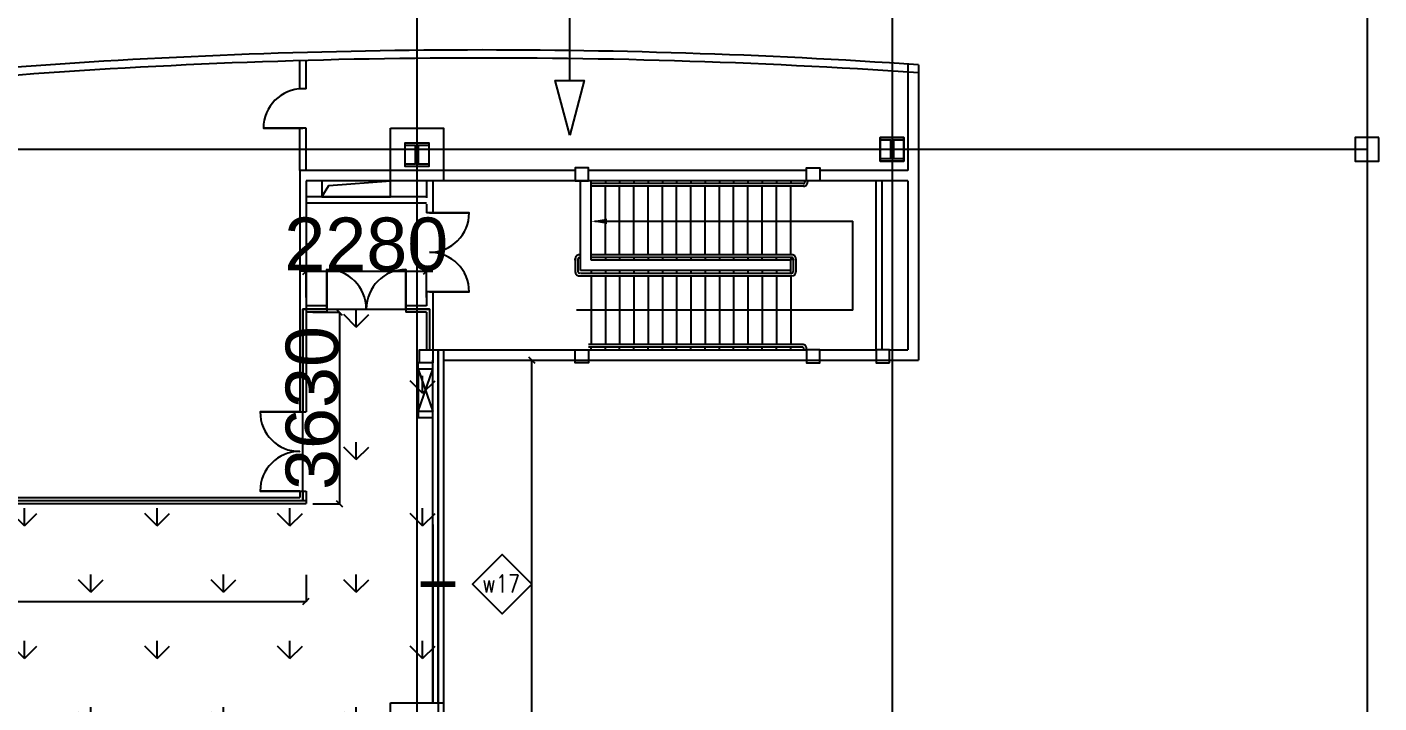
# Model space of a CAD drawing. Header units: inches. Extents: x -449189 to -231461, y -105857 to 48108.
# Drawn here: x -293235 to -267623, y -13990 to -1170 of the extents above; entities that cross this region are included whole.
import ezdxf
from ezdxf.enums import TextEntityAlignment as Align

# ---------------------------------------------------------------- set-up
doc = ezdxf.new("R2010")
doc.units = ezdxf.units.IN
doc.header["$MEASUREMENT"] = 0
for name, color, linetype in [('DIM', 3, 'Continuous'), ('GRID', 8, 'Continuous'), ('HATCH', 90, 'Continuous'), ('WALL', 255, 'Continuous')]:
    doc.layers.add(name, color=color, linetype=linetype)
doc.styles.add('SIMPLEX', font='SIMPLEX.shx', dxfattribs={"width": 0.9, "height": 1000})
doc.styles.get("Standard").update_dxf_attribs({"font": 'arial.ttf'})
doc.dimstyles.new('DIM-200MM', dxfattribs={"dimtxt": 1000, "dimasz": 120, "dimexe": 10, "dimexo": 10, "dimgap": 0.7, "dimtad": 1, "dimdec": 0, "dimrnd": 5, "dimzin": 1, "dimdsep": 46, "dimtxsty": 'Standard', "dimblk": 'OBLIQUE', "dimcen": 0.5, "dimdle": 1, "dimclrd": 256, "dimclre": 256, "dimclrt": 7, "dimaunit": 1, "dimadec": 0, "dimazin": 0, "dimtfac": 1, "dimtdec": 0, "dimtix": 1, "dimtmove": 2, "dimatfit": 3, "dimfxl": 0, "dimtolj": 1, "dimtzin": 1, "dimarcsym": 0})

# ---------------------------------------------------------------- blocks, each defined once
blk = doc.blocks.new('_Oblique')
at = {"color": 0, "linetype": 'ByBlock', "lineweight": -2}
blk.add_line((-0.5, -0.5), (0.5, 0.5), dxfattribs=at)
blk = doc.blocks.new('*D153')
at = {"layer": 'DEFPOINTS', "color": 0, "transparency": 16777216}
for p in [(-322078, -10210), (-287948, -10210), (-287948, -12062)]:
    blk.add_point(p, dxfattribs=at)
at = {"layer": 'DIM', "lineweight": -2, "transparency": 16777216}
for p, q in [((-322078, -11562), (-322078, -12072)), ((-287948, -11562), (-287948, -12072)), ((-322079, -12062), (-287947, -12062))]:
    blk.add_line(p, q, dxfattribs=at)
at = {"layer": 'DIM', "lineweight": -2, "transparency": 16777216, "xscale": 120, "yscale": 120, "zscale": 120, "rotation": 180}
blk.add_blockref('_Oblique', (-322078, -12062), dxfattribs=at)
at = {"layer": 'DIM', "lineweight": -2, "transparency": 16777216, "xscale": 120, "yscale": 120, "zscale": 120}
blk.add_blockref('_Oblique', (-287948, -12062), dxfattribs=at)
at = {"layer": 'DIM', "color": 7, "transparency": 16777216, "insert": (-305013, -11550), "char_height": 1000, "attachment_point": 5}
blk.add_mtext('\\A1;34130', dxfattribs=at)
blk = doc.blocks.new('*D154')
at = {"layer": 'DEFPOINTS', "color": 0, "transparency": 16777216}
for p in [(-285348, -7490), (-283671, -7490), (-285348, -36399)]:
    blk.add_point(p, dxfattribs=at)
at = {"layer": 'DIM', "lineweight": -2, "transparency": 16777216}
for p, q in [((-284171, -7490), (-283661, -7490)), ((-283671, -36400), (-283671, -7489)), ((-284171, -36399), (-283661, -36399))]:
    blk.add_line(p, q, dxfattribs=at)
at = {"layer": 'DIM', "lineweight": -2, "transparency": 16777216, "xscale": 120, "yscale": 120, "zscale": 120}
for p, rotation in [((-283671, -7490), 90), ((-283671, -36399), 270)]:
    blk.add_blockref('_Oblique', p, dxfattribs=dict(at, rotation=rotation))
at = {"layer": 'DIM', "color": 7, "transparency": 16777216, "insert": (-284182, -21944), "char_height": 1000, "attachment_point": 5, "rotation": 90}
blk.add_mtext('\\A1;28910', dxfattribs=at)
blk = doc.blocks.new('*D174')
at = {"layer": 'DEFPOINTS', "color": 0, "transparency": 16777216}
for p in [(-287948, -6580), (-287948, -10210), (-287318, -10210)]:
    blk.add_point(p, dxfattribs=at)
at = {"layer": 'DIM', "lineweight": -2, "transparency": 16777216}
for p, q in [((-287818, -6580), (-287308, -6580)), ((-287318, -6579), (-287318, -10211)), ((-287818, -10210), (-287308, -10210))]:
    blk.add_line(p, q, dxfattribs=at)
at = {"layer": 'DIM', "lineweight": -2, "transparency": 16777216, "xscale": 120, "yscale": 120, "zscale": 120}
for p, rotation in [((-287318, -6580), 90), ((-287318, -10210), 270)]:
    blk.add_blockref('_Oblique', p, dxfattribs=dict(at, rotation=rotation))
at = {"layer": 'DIM', "color": 7, "transparency": 16777216, "insert": (-287829, -8395), "char_height": 1000, "attachment_point": 5, "rotation": 90}
blk.add_mtext('\\A1;3630', dxfattribs=at)
blk = doc.blocks.new('*D175')
at = {"layer": 'DEFPOINTS', "color": 0, "transparency": 16777216}
for p in [(-285668, -5803), (-287948, -6580), (-285668, -6580)]:
    blk.add_point(p, dxfattribs=at)
at = {"layer": 'DIM', "lineweight": -2, "transparency": 16777216}
for p, q in [((-287948, -5803), (-288068, -5803)), ((-287948, -6303), (-287948, -5793)), ((-287948, -5803), (-285668, -5803)), ((-285668, -6303), (-285668, -5793)), ((-285668, -5803), (-285548, -5803))]:
    blk.add_line(p, q, dxfattribs=at)
at = {"layer": 'DIM', "lineweight": -2, "transparency": 16777216, "xscale": 120, "yscale": 120, "zscale": 120}
blk.add_blockref('_Oblique', (-287948, -5803), dxfattribs=at)
at = {"layer": 'DIM', "lineweight": -2, "transparency": 16777216, "xscale": 120, "yscale": 120, "zscale": 120, "rotation": 180}
blk.add_blockref('_Oblique', (-285668, -5803), dxfattribs=at)
at = {"layer": 'DIM', "color": 7, "transparency": 16777216, "insert": (-286808, -5291), "char_height": 1000, "attachment_point": 5}
blk.add_mtext('\\A1;2280', dxfattribs=at)

msp = doc.modelspace()

# ---------------------------------------------------------------- hatches: boundary and pattern name
at = {"layer": 'HATCH'}
h = msp.add_hatch(dxfattribs=at)
h.set_pattern_fill('GRASS', color=141, scale=70, style=0)
h.set_pattern_definition([(90, (-380034.3, -67208.1), (-1257.235, 1257.235), [333.375, -2181.095]), (45, (-380034.3, -67208.1), (-1257.236, 1257.236), [333.375, -1444.625]), (135, (-380034.3, -67208.1), (-1257.236, -1257.236), [333.375, -1444.625])])
edge = h.paths.add_edge_path()
edge.add_line((-340288.2071, -11298.8439), (-336119.2455, -9723.545))
edge.add_line((-336119.2455, -9723.545), (-335508.3507, -9497.5812))
edge.add_line((-335508.3507, -9497.5812), (-335512.444, -2505.503))
edge.add_line((-335512.444, -2505.503), (-334540.4625, -2573.9117))
edge.add_line((-334540.4625, -2573.9117), (-333854.8554, -2620.0794))
edge.add_line((-333854.8554, -2620.0794), (-333388.2316, -2650.4541))
edge.add_line((-333388.2316, -2650.4541), (-333388.2149, -7349.5129))
edge.add_line((-333388.2149, -7349.5129), (-332068.2238, -7349.5128))
edge.add_line((-332068.2238, -7349.5128), (-332068.2228, -7069.5141))
edge.add_line((-332068.2228, -7069.5141), (-331148.2187, -7069.5112))
edge.add_line((-331148.2187, -7069.5112), (-331148.2187, -7349.5128))
edge.add_line((-331148.2187, -7349.5128), (-322288.2304, -7346.1635))
edge.add_line((-322288.2304, -7346.1635), (-322288.2225, -9562.3965))
edge.add_line((-322288.2225, -9562.3965), (-322288.2204, -10149.5262))
edge.add_line((-322288.2204, -10149.5262), (-311588.2352, -10149.5262))
edge.add_line((-311588.2352, -10149.5262), (-288008.221, -10149.5262))
edge.add_line((-288008.221, -10149.5262), (-288008.2228, -6519.5143))
edge.add_line((-288008.2228, -6519.5143), (-285608.2221, -6519.5142))
edge.add_line((-285608.2221, -6519.5142), (-285608.2214, -7289.542))
edge.add_line((-285608.2214, -7289.542), (-285448.2202, -7289.5149))
edge.add_line((-285448.2202, -7289.5149), (-285448.2432, -16605.3066))
edge.add_line((-285448.2432, -16605.3066), (-290895.3777, -16605.3066))
edge.add_line((-290895.3777, -16605.3066), (-289343.3241, -18123.0736))
edge.add_line((-289343.3241, -18123.0736), (-289343.3241, -21992.1764))
edge.add_line((-289343.3241, -21992.1764), (-290467.0658, -23134.5311))
edge.add_line((-290467.0658, -23134.5311), (-290498.1914, -37040.7856))
edge.add_line((-290498.1914, -37040.7856), (-289343.3241, -38157.4688))
edge.add_line((-289343.3241, -38157.4688), (-289346.7413, -41660.7129))
edge.add_line((-289346.7413, -41660.7129), (-290789.917, -43073.7458))
edge.add_line((-290789.917, -43073.7458), (-285498.3181, -43073.7458))
edge.add_line((-285498.3181, -43073.7458), (-285496.0031, -43115.8086))
edge.add_line((-285496.0031, -43115.8086), (-282687.0942, -45909.9083))
edge.add_line((-282687.0942, -45909.9083), (-276970.3509, -45904.7619))
edge.add_line((-276970.3509, -45904.7619), (-276970.3509, -48029.5128))
edge.add_line((-276970.3509, -48029.5128), (-285608.318, -48029.5128))
edge.add_line((-285608.318, -48029.5128), (-285608.3181, -52836.7162))
edge.add_line((-285608.3181, -52836.7162), (-286348.3155, -53015.517))
edge.add_line((-286348.3155, -53015.517), (-286516.7891, -53055.0808))
edge.add_line((-286516.7891, -53055.0808), (-287110.9356, -53191.2398))
edge.add_line((-287110.9356, -53191.2398), (-287636.3392, -53307.2906))
edge.add_line((-287636.3392, -53307.2906), (-288280.2221, -53443.9679))
edge.add_line((-288280.2221, -53443.9679), (-288782.4444, -53546.3581))
edge.add_line((-288782.4444, -53546.3581), (-289192.7738, -53627.2828))
edge.add_line((-289192.7738, -53627.2828), (-289609.1348, -53706.8959))
edge.add_line((-289609.1348, -53706.8959), (-290101.9463, -53797.883))
edge.add_line((-290101.9463, -53797.883), (-290653.7187, -53895.5982))
edge.add_line((-290653.7187, -53895.5982), (-291270.1366, -53999.5884))
edge.add_line((-291270.1366, -53999.5884), (-291699.1627, -54068.7553))
edge.add_line((-291699.1627, -54068.7553), (-292231.0385, -54150.8586))
edge.add_line((-292231.0385, -54150.8586), (-292875.9103, -54245.011))
edge.add_line((-292875.9103, -54245.011), (-293705.8929, -54357.525))
edge.add_line((-293705.8929, -54357.525), (-293995.7321, -54394.5262))
edge.add_line((-293995.7321, -54394.5262), (-294408.3241, -54445.1592))
edge.add_line((-294408.3241, -54445.1592), (-294408.3241, -53539.5795))
edge.add_line((-294408.3241, -53539.5795), (-300783.3181, -53539.5795))
edge.add_line((-300783.3181, -53539.5795), (-300783.3181, -54926.0554))
edge.add_line((-300783.3181, -54926.0554), (-300984.5052, -54932.0826))
edge.add_line((-300984.5052, -54932.0826), (-301461.242, -54944.1408))
edge.add_line((-301461.242, -54944.1408), (-302594.0659, -54960.253))
edge.add_line((-302594.0659, -54960.253), (-303474.0513, -54960.5922))
edge.add_line((-303474.0513, -54960.5922), (-304791.0427, -54941.2082))
edge.add_line((-304791.0427, -54941.2082), (-305176.7692, -54931.0136))
edge.add_line((-305176.7692, -54931.0136), (-305783.1151, -54910.8475))
edge.add_line((-305783.1151, -54910.8475), (-307476.4691, -54827.6872))
edge.add_line((-307476.4691, -54827.6872), (-308341.0607, -54769.9499))
edge.add_line((-308341.0607, -54769.9499), (-309838.7068, -54645.4082))
edge.add_line((-309838.7068, -54645.4082), (-310626.0552, -54567.4147))
edge.add_line((-310626.0552, -54567.4147), (-311469.8373, -54474.2138))
edge.add_line((-311469.8373, -54474.2138), (-312374.1162, -54363.242))
edge.add_line((-312374.1162, -54363.242), (-312476.3441, -54349.9727))
edge.add_line((-312476.3441, -54349.9727), (-312636.4866, -54328.8898))
edge.add_line((-312636.4866, -54328.8898), (-313090.9646, -54256.5062))
edge.add_line((-313090.9646, -54256.5062), (-313685.9245, -54148.7118))
edge.add_line((-313685.9245, -54148.7118), (-314664.5903, -53966.3051))
edge.add_line((-314664.5903, -53966.3051), (-315582.5073, -53789.4467))
edge.add_line((-315582.5073, -53789.4467), (-316457.9292, -53615.551))
edge.add_line((-316457.9292, -53615.551), (-317680.8645, -53364.051))
edge.add_line((-317680.8645, -53364.051), (-318715.3535, -53143.471))
edge.add_line((-318715.3535, -53143.471), (-319826.7598, -52898.452))
edge.add_line((-319826.7598, -52898.452), (-320519.3217, -52741.5431))
edge.add_line((-320519.3217, -52741.5431), (-321348.3155, -52549.4388))
edge.add_line((-321348.3155, -52549.4388), (-322096.6306, -52372.0072))
edge.add_line((-322096.6306, -52372.0072), (-322919.3065, -52172.5226))
edge.add_line((-322919.3065, -52172.5226), (-323528.6676, -52021.7675))
edge.add_line((-323528.6676, -52021.7675), (-324690.0906, -51727.3435))
edge.add_line((-324690.0906, -51727.3435), (-325741.8803, -51452.6499))
edge.add_line((-325741.8803, -51452.6499), (-326607.9305, -51220.6831))
edge.add_line((-326607.9305, -51220.6831), (-327359.6197, -51015.094))
edge.add_line((-327359.6197, -51015.094), (-328180.0259, -50786.18))
edge.add_line((-328180.0259, -50786.18), (-328941.3725, -50569.4966))
edge.add_line((-328941.3725, -50569.4966), (-329798.6195, -50320.5956))
edge.add_line((-329798.6195, -50320.5956), (-330205.1413, -50200.4623))
edge.add_line((-330205.1413, -50200.4623), (-330652.2059, -50066.5422))
edge.add_line((-330652.2059, -50066.5422), (-331102.5812, -49929.7113))
edge.add_line((-331102.5812, -49929.7113), (-331377.8045, -49845.1432))
edge.add_line((-331377.8045, -49845.1432), (-331988.6519, -49654.8606))
edge.add_line((-331988.6519, -49654.8606), (-333136.6276, -49287.5546))
edge.add_line((-333136.6276, -49287.5546), (-333995.7574, -49004.3186))
edge.add_line((-333995.7574, -49004.3186), (-334680.7346, -48773.3357))
edge.add_line((-334680.7346, -48773.3357), (-335777.3888, -48393.9214))
edge.add_line((-335777.3888, -48393.9214), (-336572.2598, -48111.4636))
edge.add_line((-336572.2598, -48111.4636), (-337362.1185, -47824.53))
edge.add_line((-337362.1185, -47824.53), (-338274.9824, -47485.0795))
edge.add_line((-338274.9824, -47485.0795), (-339501.5617, -47015.6204))
edge.add_line((-339501.5617, -47015.6204), (-340348.3181, -46674.0196))
edge.add_line((-340348.3181, -46674.0196), (-340924.1168, -46451.7427))
edge.add_line((-340924.1168, -46451.7427), (-341956.4836, -46029.3034))
edge.add_line((-341956.4836, -46029.3034), (-343181.5851, -45513.3685))
edge.add_line((-343181.5851, -45513.3685), (-344012.137, -45154.455))
edge.add_line((-344012.137, -45154.455), (-344856.511, -44781.9126))
edge.add_line((-344856.511, -44781.9126), (-345617.4163, -44439.52))
edge.add_line((-345617.4163, -44439.52), (-346395.6587, -44082.7138))
edge.add_line((-346395.6587, -44082.7138), (-347363.8794, -43629.3731))
edge.add_line((-347363.8794, -43629.3731), (-348780.7275, -42888.3236))
edge.add_line((-348780.7275, -42888.3236), (-349298.3176, -42888.3236))
edge.add_line((-349298.3176, -42888.3236), (-349298.3135, -15241.5566))
edge.add_line((-349298.3135, -15241.5566), (-345735.4049, -13623.97))
edge.add_line((-345735.4049, -13623.97), (-344247.3098, -12964.3974))
edge.add_line((-344247.3098, -12964.3974), (-342967.66, -12411.9553))
edge.add_line((-342967.66, -12411.9553), (-342295.9956, -12127.3872))
edge.add_line((-342295.9956, -12127.3872), (-341103.1645, -11631.0893))
edge.add_line((-341103.1645, -11631.0893), (-340288.2156, -11298.6419))

# ---------------------------------------------------------------- linework, layer by layer
at = {"color": 5}
for points in [[(-311588.2352, -10149.5262), (-288008.221, -10149.5262), (-288008.2228, -6519.5143), (-285608.2221, -6519.5142), (-285608.2214, -7289.542), (-285448.2202, -7289.5149), (-285448.2432, -16605.3066), (-290895.3777, -16605.3066), (-289343.3241, -18123.0736), (-289343.3241, -21992.1764), (-290467.0658, -23134.5311), (-290498.1914, -37040.7856)], [(-311587.9864, -10149.5262), (-288007.9721, -10149.5262), (-288007.9739, -6519.5143), (-285607.9732, -6519.5142), (-285607.9726, -7289.542), (-285447.9713, -7289.5149), (-285447.9943, -16605.3066), (-290895.1288, -16605.3066), (-289343.0752, -18123.0736), (-289343.0752, -21992.1764), (-290466.8169, -23134.5311), (-290497.9426, -37040.7856)]]:
    msp.add_lwpolyline(points, dxfattribs=at)
at = {"layer": 'GRID'}
for p, q in [((-285848.203, 3188.9239), (-285848.203, -66985.2816)), ((-276848.203, 3188.9239), (-276848.203, -66985.2816)), ((-267848.203, 3188.9239), (-267848.203, -66985.2816)), ((-366848.203, -3485.2816), (-267848.203, -3485.2816))]:
    msp.add_line(p, q, dxfattribs=at)
at = {"layer": 'WALL', "color": 0}
for p, q in [((-288067.9574, -2342.3238), (-288067.9574, -1805.4251)), ((-287947.9581, -2342.3237), (-287947.9581, -1805.425)), ((-276547.9517, -1874.3395), (-276547.9584, -3889.7158)), ((-276547.9437, -2026.874), (-276547.9498, -3889.9112)), ((-276347.9519, -1887.8666), (-276347.9686, -7489.7169)), ((-276347.9437, -2040.4182), (-276347.9598, -7409.9111)), ((-287947.9574, -2342.3237), (-288067.9574, -2342.3238)), ((-287947.9574, -3089.9236), (-288067.9574, -3089.9237)), ((-288067.9574, -3889.9118), (-288067.9574, -3089.9237)), ((-287947.9581, -3889.9118), (-287947.9581, -3089.9236)), ((-286347.9542, -4089.9304), (-286347.9542, -3089.9304)), ((-286347.9542, -3089.9304), (-285347.9542, -3089.9304)), ((-285347.9542, -3089.9304), (-285347.9542, -4089.9304)), ((-277072.9542, -3714.9304), (-277072.9542, -3264.9304)), ((-277072.9542, -3264.9304), (-276622.9542, -3264.9304)), ((-277072.9542, -3264.9304), (-276622.9542, -3264.9304)), ((-277072.9542, -3314.9304), (-277072.9542, -3264.9304)), ((-276872.9542, -3314.9304), (-277072.9542, -3314.9304)), ((-276872.9542, -3664.9304), (-276872.9542, -3314.9304)), ((-276822.9542, -3314.9304), (-276822.9542, -3664.9304)), ((-276622.9542, -3314.9304), (-276822.9542, -3314.9304)), ((-276622.9542, -3264.9304), (-276622.9542, -3714.9304)), ((-276622.9542, -3264.9304), (-276622.9542, -3314.9304)), ((-286072.9542, -3364.9304), (-285622.9542, -3364.9304)), ((-286072.9542, -3414.9304), (-286072.9542, -3364.9304)), ((-286072.9542, -3814.9304), (-286072.9542, -3364.9304)), ((-286072.9542, -3364.9304), (-285622.9542, -3364.9304)), ((-285872.9542, -3414.9304), (-286072.9542, -3414.9304)), ((-285872.9542, -3764.9304), (-285872.9542, -3414.9304)), ((-285822.9542, -3414.9304), (-285822.9542, -3764.9304)), ((-285622.9542, -3414.9304), (-285822.9542, -3414.9304)), ((-285622.9542, -3364.9304), (-285622.9542, -3414.9304)), ((-285622.9542, -3364.9304), (-285622.9542, -3814.9304)), ((-282847.9399, -3839.9182), (-282847.9399, -4089.9182)), ((-282597.9399, -3839.9182), (-282847.9399, -3839.9182)), ((-282597.9399, -4089.9182), (-282597.9399, -3839.9182)), ((-278467.9354, -3839.9182), (-278217.9354, -3839.9182)), ((-278467.9354, -4089.9182), (-278467.9354, -3839.9182)), ((-278217.9354, -3839.9182), (-278217.9354, -4089.9182)), ((-277072.9542, -3664.9304), (-276872.9542, -3664.9304)), ((-277072.9542, -3714.9304), (-277072.9542, -3664.9304)), ((-276622.9542, -3714.9304), (-277072.9542, -3714.9304)), ((-276622.9542, -3714.9304), (-277072.9542, -3714.9304)), ((-276822.9542, -3664.9304), (-276622.9542, -3664.9304)), ((-276622.9542, -3664.9304), (-276622.9542, -3714.9304)), ((-282847.9485, -3889.7161), (-288067.9667, -3889.7164)), ((-288067.9667, -3889.7164), (-288067.9643, -8469.8183)), ((-288067.9667, -3889.7164), (-288067.9661, -4676.3404)), ((-282847.9399, -3889.9115), (-288067.9581, -3889.9118)), ((-286347.9627, -4089.7005), (-287947.9665, -4089.6979)), ((-276547.9591, -4089.7158), (-287947.9665, -4089.7164)), ((-287947.9665, -4089.7164), (-287947.9644, -8469.7283)), ((-287947.9665, -4089.7164), (-287947.9661, -4676.3403)), ((-287947.9579, -4089.9117), (-287947.9558, -7289.9385)), ((-285667.9665, -4089.7163), (-285667.9664, -4409.7163)), ((-285667.9665, -4089.7163), (-285667.9664, -4409.7163)), ((-285547.9658, -4089.7163), (-285547.9657, -4692.1042)), ((-285547.9658, -4089.7163), (-285547.9657, -4692.1042)), ((-282847.9485, -3889.7161), (-285347.9627, -3889.7102)), ((-276547.9591, -4089.7158), (-285347.9627, -4089.702)), ((-282847.9399, -4089.9182), (-282597.9399, -4089.9182)), ((-282747.9414, -5789.702), (-282747.9485, -4089.7161)), ((-282747.9414, -5789.702), (-282747.9485, -4089.7161)), ((-282747.9328, -5789.8974), (-282747.9399, -4089.9115)), ((-278467.944, -3889.7159), (-282597.9485, -3889.7161)), ((-278467.944, -3889.7159), (-282597.9485, -3889.7161)), ((-278467.9354, -3889.9113), (-282597.9399, -3889.9115)), ((-282547.9423, -5589.7014), (-282547.9485, -4089.7153)), ((-282547.9423, -5589.7014), (-282547.9485, -4089.7153)), ((-282547.9337, -5589.8968), (-282547.9399, -4089.9107)), ((-282277.9404, -4089.716), (-282277.9404, -4139.701)), ((-282277.9404, -4089.716), (-282277.9404, -4139.701)), ((-282277.9318, -4089.9114), (-282277.9318, -4139.8963)), ((-282007.9404, -4089.716), (-282007.9404, -4139.701)), ((-282007.9404, -4089.716), (-282007.9404, -4139.701)), ((-282007.9318, -4089.9114), (-282007.9318, -4139.8963)), ((-281737.9404, -4089.716), (-281737.9404, -4139.701)), ((-281737.9404, -4089.716), (-281737.9404, -4139.701)), ((-281737.9318, -4089.9114), (-281737.9318, -4139.8963)), ((-281467.9404, -4089.716), (-281467.9404, -4139.701)), ((-281467.9404, -4089.716), (-281467.9404, -4139.701)), ((-281467.9318, -4089.9114), (-281467.9318, -4139.8963)), ((-281197.9404, -4089.716), (-281197.9404, -4139.701)), ((-281197.9404, -4089.716), (-281197.9404, -4139.701)), ((-281197.9318, -4089.9114), (-281197.9318, -4139.8963)), ((-280927.9404, -4089.716), (-280927.9404, -4139.701)), ((-280927.9404, -4089.716), (-280927.9404, -4139.701)), ((-280927.9318, -4089.9114), (-280927.9318, -4139.8963)), ((-280657.9404, -4089.716), (-280657.9404, -4139.701)), ((-280657.9318, -4089.9114), (-280657.9318, -4139.8963)), ((-280387.9404, -4089.716), (-280387.9404, -4139.701)), ((-280387.9318, -4089.9114), (-280387.9318, -4139.8963)), ((-280117.944, -4089.716), (-280117.944, -4139.701)), ((-280117.9354, -4089.9113), (-280117.9354, -4139.8963)), ((-279847.944, -4089.716), (-279847.944, -4139.701)), ((-279847.9354, -4089.9113), (-279847.9354, -4139.8963)), ((-279577.944, -4089.716), (-279577.944, -4139.701)), ((-279577.9354, -4089.9113), (-279577.9354, -4139.8963)), ((-279307.944, -4089.716), (-279307.944, -4139.701)), ((-279307.9354, -4089.9113), (-279307.9354, -4139.8963)), ((-279037.944, -4089.716), (-279037.944, -4139.701)), ((-279037.9354, -4089.9113), (-279037.9354, -4139.8963)), ((-278767.944, -4089.716), (-278767.944, -4139.701)), ((-278767.944, -4089.716), (-278767.944, -4139.701)), ((-278767.9354, -4089.9113), (-278767.9354, -4139.8963)), ((-278497.3384, -4089.7226), (-278497.3384, -4104.7225)), ((-278497.3384, -4089.7226), (-278497.3384, -4104.7225)), ((-278497.3298, -4089.918), (-278497.3298, -4104.9178)), ((-278217.9354, -4089.9182), (-278467.9354, -4089.9182)), ((-278447.3384, -4089.7226), (-278447.3384, -4114.7225)), ((-278447.3384, -4089.7226), (-278447.3384, -4114.7225)), ((-278447.3298, -4089.918), (-278447.3298, -4114.9179)), ((-276547.9584, -3889.7158), (-278217.944, -3889.7159)), ((-276547.9584, -3889.7158), (-278217.944, -3889.7159)), ((-276547.9498, -3889.9112), (-278217.9354, -3889.9113)), ((-277147.9563, -7289.744), (-277147.9564, -4089.7159)), ((-277035.9563, -7289.744), (-277035.9564, -4089.7159)), ((-276547.9591, -4089.7158), (-276547.9706, -7289.717)), ((-278530.82, -4139.6895), (-282547.9482, -4139.7011)), ((-278530.82, -4139.6895), (-282547.9482, -4139.7011)), ((-278520.1128, -4189.6895), (-282547.948, -4189.7011)), ((-278520.1128, -4189.6895), (-282547.948, -4189.7011)), ((-278530.8114, -4139.8849), (-282547.9397, -4139.8964)), ((-278520.1042, -4189.8848), (-282547.9394, -4189.8964)), ((-282277.9437, -5489.7254), (-282277.9437, -4189.6725)), ((-282277.9437, -5489.7254), (-282277.9437, -4189.6725)), ((-282277.9351, -5489.9207), (-282277.9351, -4189.8679)), ((-282007.9437, -5489.7254), (-282007.9437, -4189.6725)), ((-282007.9437, -5489.7254), (-282007.9437, -4189.6725)), ((-282007.9351, -5489.9207), (-282007.9351, -4189.8679)), ((-281737.944, -5489.7157), (-281737.9433, -4189.6736)), ((-281737.944, -5489.7157), (-281737.9433, -4189.6736)), ((-281737.9354, -5489.911), (-281737.9347, -4189.8689)), ((-281467.944, -5489.7157), (-281467.9435, -4189.6746)), ((-281467.944, -5489.7157), (-281467.9435, -4189.6746)), ((-281467.9354, -5489.911), (-281467.935, -4189.87)), ((-281197.944, -5489.7157), (-281197.944, -4189.6803)), ((-281197.944, -5489.7157), (-281197.944, -4189.6803)), ((-281197.9354, -5489.911), (-281197.9354, -4189.8757)), ((-280927.944, -5489.7157), (-280927.944, -4189.6803)), ((-280927.944, -5489.7157), (-280927.944, -4189.6803)), ((-280927.9354, -5489.911), (-280927.9354, -4189.8757)), ((-280657.944, -5489.7157), (-280657.944, -4189.6803)), ((-280657.944, -5489.7157), (-280657.944, -4189.6803)), ((-280657.9354, -5489.911), (-280657.9354, -4189.8757)), ((-280387.944, -5489.7157), (-280387.944, -4189.6803)), ((-280387.944, -5489.7157), (-280387.944, -4189.6803)), ((-280387.9354, -5489.911), (-280387.9354, -4189.8757)), ((-280117.944, -5489.7157), (-280117.944, -4189.6803)), ((-280117.944, -5489.7157), (-280117.944, -4189.6803)), ((-280117.9354, -5489.911), (-280117.9354, -4189.8757)), ((-279847.944, -5489.7157), (-279847.944, -4189.6803)), ((-279847.944, -5489.7157), (-279847.944, -4189.6803)), ((-279847.9354, -5489.911), (-279847.9354, -4189.8757)), ((-279577.944, -5489.7157), (-279577.944, -4189.6803)), ((-279577.944, -5489.7157), (-279577.944, -4189.6803)), ((-279577.9354, -5489.911), (-279577.9354, -4189.8757)), ((-279307.944, -5489.7157), (-279307.944, -4189.6803)), ((-279307.944, -5489.7157), (-279307.944, -4189.6803)), ((-279307.9354, -5489.911), (-279307.9354, -4189.8757)), ((-279037.944, -5489.7157), (-279037.944, -4189.6803)), ((-279037.944, -5489.7157), (-279037.944, -4189.6803)), ((-279037.9354, -5489.911), (-279037.9354, -4189.8757)), ((-278767.944, -5489.7157), (-278767.944, -4189.6849)), ((-278767.944, -5489.7157), (-278767.944, -4189.6849)), ((-278767.9354, -5489.911), (-278767.9354, -4189.8803)), ((-285667.9664, -4389.7282), (-287947.9663, -4389.7283)), ((-285667.9663, -4509.7282), (-287947.9662, -4509.7283)), ((-285667.9663, -4529.7163), (-285667.9663, -4692.1043)), ((-285667.9663, -4529.7163), (-285667.9663, -4692.1043)), ((-285547.9657, -4692.1042), (-285667.9662, -4692.1043)), ((-285547.9657, -4692.1042), (-285667.9662, -4692.1043)), ((-282477.9399, -4854.6116), (-277592.9579, -4854.5981)), ((-282477.9399, -4854.6116), (-277592.9579, -4854.5981)), ((-282477.9313, -4854.807), (-277592.9493, -4854.7935)), ((-277592.9579, -6539.7193), (-277592.9579, -4854.5981)), ((-277592.9493, -6539.9146), (-277592.9493, -4854.7935)), ((-282847.9367, -5589.7021), (-282847.9367, -5564.7022)), ((-282847.9367, -5589.7021), (-282847.9367, -5564.7022)), ((-282847.9367, -5589.7021), (-282847.9358, -5789.677)), ((-282847.9367, -5589.7021), (-282847.9358, -5789.677)), ((-282847.9281, -5589.8974), (-282847.9281, -5564.8975)), ((-282847.9281, -5589.8974), (-282847.9272, -5789.8723)), ((-282797.9367, -5574.7021), (-282797.9357, -5804.6769)), ((-282797.9367, -5589.7021), (-282797.9367, -5574.7021)), ((-282797.9367, -5589.7021), (-282797.9367, -5574.7021)), ((-282797.9367, -5574.7021), (-282797.9357, -5804.6769)), ((-282797.9281, -5574.8975), (-282797.9271, -5804.8722)), ((-282797.9281, -5589.8974), (-282797.9281, -5574.8975)), ((-282747.9427, -5489.7021), (-282772.9365, -5489.7022)), ((-282747.9427, -5489.7021), (-282772.9365, -5489.7022)), ((-282747.9341, -5489.8974), (-282772.9279, -5489.8975)), ((-282747.9425, -5539.7021), (-282762.9368, -5539.7021)), ((-282747.9425, -5539.7021), (-282762.9368, -5539.7021)), ((-282747.9339, -5539.8974), (-282762.9282, -5539.8975)), ((-278742.9484, -5489.6896), (-282547.9427, -5489.7014)), ((-278742.9484, -5489.6896), (-282547.9427, -5489.7014)), ((-278752.9484, -5539.6897), (-282547.9425, -5539.7014)), ((-278752.9484, -5539.6897), (-282547.9425, -5539.7014)), ((-278767.9435, -5589.6917), (-282547.9423, -5589.7014)), ((-278767.9435, -5589.6917), (-282547.9423, -5589.7014)), ((-278742.9398, -5489.885), (-282547.9341, -5489.8967)), ((-278752.9398, -5539.8851), (-282547.9339, -5539.8967)), ((-278767.9349, -5589.887), (-282547.9337, -5589.8968)), ((-282277.9404, -5539.7021), (-282277.9404, -5589.7347)), ((-282277.9404, -5539.7021), (-282277.9404, -5589.7347)), ((-282277.9318, -5539.8974), (-282277.9318, -5589.9301)), ((-282007.9404, -5539.7021), (-282007.9404, -5589.7347)), ((-282007.9404, -5539.7021), (-282007.9404, -5589.7347)), ((-282007.9318, -5539.8974), (-282007.9318, -5589.9301)), ((-281737.9404, -5539.7021), (-281737.9404, -5589.7347)), ((-281737.9404, -5539.7021), (-281737.9404, -5589.7347)), ((-281737.9318, -5539.8974), (-281737.9318, -5589.9301)), ((-281467.9404, -5539.7021), (-281467.9404, -5589.7347)), ((-281467.9404, -5539.7021), (-281467.9404, -5589.7347)), ((-281467.9318, -5539.8974), (-281467.9318, -5589.9301)), ((-281197.9404, -5539.7021), (-281197.9404, -5589.7347)), ((-281197.9404, -5539.7021), (-281197.9404, -5589.7347)), ((-281197.9318, -5539.8974), (-281197.9318, -5589.9301)), ((-280927.9404, -5539.7021), (-280927.9404, -5589.7347)), ((-280927.9404, -5539.7021), (-280927.9404, -5589.7347)), ((-280927.9318, -5539.8974), (-280927.9318, -5589.9301)), ((-280657.9404, -5539.7021), (-280657.9404, -5589.7347)), ((-280657.9404, -5539.7021), (-280657.9404, -5589.7347)), ((-280657.9318, -5539.8974), (-280657.9318, -5589.9301)), ((-280387.9404, -5539.7021), (-280387.9404, -5589.7347)), ((-280387.9404, -5539.7021), (-280387.9404, -5589.7347)), ((-280387.9318, -5539.8974), (-280387.9318, -5589.9301)), ((-280117.9404, -5539.7021), (-280117.9404, -5589.7347)), ((-280117.9404, -5539.7021), (-280117.9404, -5589.7347)), ((-280117.9318, -5539.8974), (-280117.9318, -5589.9301)), ((-279847.9404, -5539.7021), (-279847.9404, -5589.7347)), ((-279847.9404, -5539.7021), (-279847.9404, -5589.7347)), ((-279847.9318, -5539.8974), (-279847.9318, -5589.9301)), ((-279577.9404, -5539.7021), (-279577.9404, -5589.7347)), ((-279577.9404, -5539.7021), (-279577.9404, -5589.7347)), ((-279577.9318, -5539.8974), (-279577.9318, -5589.9301)), ((-279307.9437, -5589.6782), (-279307.9437, -5539.7003)), ((-279307.9437, -5589.6782), (-279307.9437, -5539.7003)), ((-279307.9351, -5589.8736), (-279307.9351, -5539.8957)), ((-279037.9437, -5589.6782), (-279037.9437, -5539.7003)), ((-279037.9437, -5589.6782), (-279037.9437, -5539.7003)), ((-279037.9351, -5589.8736), (-279037.9351, -5539.8957)), ((-278767.9453, -5539.7029), (-278767.9453, -5589.7355)), ((-278767.9453, -5539.7029), (-278767.9453, -5589.7355)), ((-278767.9443, -5789.6918), (-278767.9435, -5589.6917)), ((-278767.9443, -5789.6918), (-278767.9435, -5589.6917)), ((-278767.9367, -5539.8983), (-278767.9367, -5589.9309)), ((-278767.9357, -5789.8871), (-278767.9349, -5589.887)), ((-278717.9483, -5574.6898), (-278717.9493, -5804.6903)), ((-278717.9483, -5574.6898), (-278717.9493, -5804.6903)), ((-278717.9483, -5589.7029), (-278717.9483, -5574.703)), ((-278717.9483, -5589.7029), (-278717.9483, -5574.703)), ((-278717.9397, -5574.8852), (-278717.9407, -5804.8857)), ((-278717.9397, -5589.8983), (-278717.9397, -5574.8983)), ((-278667.9482, -5564.69), (-278667.9493, -5814.6905)), ((-278667.9482, -5564.69), (-278667.9493, -5814.6905)), ((-278667.9483, -5589.7029), (-278667.9483, -5564.703)), ((-278667.9483, -5589.7029), (-278667.9483, -5564.703)), ((-278667.9396, -5564.8853), (-278667.9407, -5814.8859)), ((-278667.9397, -5589.8983), (-278667.9397, -5564.8984)), ((-282847.9358, -5789.677), (-282847.9358, -5814.6769)), ((-282847.9358, -5789.677), (-282847.9358, -5814.6769)), ((-282847.9272, -5789.8723), (-282847.9272, -5814.8722)), ((-282797.9358, -5789.677), (-282797.9358, -5804.6769)), ((-282797.9358, -5789.677), (-282797.9358, -5804.6769)), ((-282797.9272, -5789.8723), (-282797.9272, -5804.8722)), ((-282772.9373, -5889.6769), (-278767.9447, -5889.6895)), ((-282772.9373, -5889.6769), (-278767.9447, -5889.6895)), ((-282772.9287, -5889.8722), (-278767.9361, -5889.8848)), ((-278767.9443, -5789.6918), (-282747.9414, -5789.702)), ((-278767.9443, -5789.6918), (-282747.9414, -5789.702)), ((-282747.9414, -5839.6769), (-278767.9445, -5839.6895)), ((-282747.9414, -5839.6769), (-278767.9445, -5839.6895)), ((-278767.9357, -5789.8871), (-282747.9328, -5789.8974)), ((-282747.9328, -5839.8723), (-278767.9359, -5839.8848)), ((-282572.937, -5889.6769), (-282547.9408, -5889.6769)), ((-282572.937, -5889.6769), (-282547.9408, -5889.6769)), ((-282572.9284, -5889.8722), (-282547.9322, -5889.8722)), ((-282562.9374, -5839.6769), (-282547.9409, -5839.6769)), ((-282562.9374, -5839.6769), (-282547.9409, -5839.6769)), ((-282562.9288, -5839.8722), (-282547.9323, -5839.8722)), ((-282547.9437, -5889.6787), (-282547.9437, -7189.7336)), ((-282547.9437, -5889.6787), (-282547.9437, -7189.7336)), ((-282547.9429, -5789.7014), (-282547.9429, -5839.734)), ((-282547.9429, -5789.7014), (-282547.9429, -5839.734)), ((-282547.9351, -5889.8741), (-282547.9351, -7189.929)), ((-282547.9343, -5789.8968), (-282547.9343, -5839.9294)), ((-282277.9437, -5789.7008), (-282277.9437, -5839.6787)), ((-282277.9437, -5789.7008), (-282277.9437, -5839.6787)), ((-282277.9437, -5889.6787), (-282277.9437, -7189.7315)), ((-282277.9437, -5889.6787), (-282277.9437, -7189.7315)), ((-282277.9351, -5789.8961), (-282277.9351, -5839.8741)), ((-282277.9351, -5889.8741), (-282277.9351, -7189.9269)), ((-282007.9437, -5789.7008), (-282007.9437, -5839.6787)), ((-282007.9437, -5789.7008), (-282007.9437, -5839.6787)), ((-282007.9437, -5889.6787), (-282007.9437, -7189.7315)), ((-282007.9437, -5889.6787), (-282007.9437, -7189.7315)), ((-282007.9351, -5789.8961), (-282007.9351, -5839.8741)), ((-282007.9351, -5889.8741), (-282007.9351, -7189.9269)), ((-281737.944, -5889.6884), (-281737.9433, -7189.7305)), ((-281737.944, -5889.6884), (-281737.9433, -7189.7305)), ((-281737.9437, -5789.7008), (-281737.9437, -5839.6787)), ((-281737.9437, -5789.7008), (-281737.9437, -5839.6787)), ((-281737.9354, -5889.8838), (-281737.9347, -7189.9259)), ((-281737.9351, -5789.8961), (-281737.9351, -5839.8741)), ((-281467.944, -5889.6884), (-281467.9435, -7189.7295)), ((-281467.944, -5889.6884), (-281467.9435, -7189.7295)), ((-281467.9437, -5789.7008), (-281467.9437, -5839.6787)), ((-281467.9437, -5789.7008), (-281467.9437, -5839.6787)), ((-281467.9354, -5889.8838), (-281467.935, -7189.9248)), ((-281467.9351, -5789.8961), (-281467.9351, -5839.8741)), ((-281197.944, -5889.6884), (-281197.944, -7189.7237)), ((-281197.944, -5889.6884), (-281197.944, -7189.7237)), ((-281197.9437, -5789.7008), (-281197.9437, -5839.6787)), ((-281197.9437, -5789.7008), (-281197.9437, -5839.6787)), ((-281197.9354, -5889.8838), (-281197.9354, -7189.9191)), ((-281197.9351, -5789.8961), (-281197.9351, -5839.8741)), ((-280927.944, -5889.6884), (-280927.944, -7189.7237)), ((-280927.944, -5889.6884), (-280927.944, -7189.7237)), ((-280927.9437, -5789.7008), (-280927.9437, -5839.6787)), ((-280927.9437, -5789.7008), (-280927.9437, -5839.6787)), ((-280927.9354, -5889.8838), (-280927.9354, -7189.9191)), ((-280927.9351, -5789.8961), (-280927.9351, -5839.8741)), ((-280657.944, -5889.6884), (-280657.944, -7189.7237)), ((-280657.944, -5889.6884), (-280657.944, -7189.7237)), ((-280657.9437, -5789.7008), (-280657.9437, -5839.6787)), ((-280657.9437, -5789.7008), (-280657.9437, -5839.6787)), ((-280657.9354, -5889.8838), (-280657.9354, -7189.9191)), ((-280657.9351, -5789.8961), (-280657.9351, -5839.8741)), ((-280387.944, -5889.6884), (-280387.944, -7189.7237)), ((-280387.944, -5889.6884), (-280387.944, -7189.7237)), ((-280387.9437, -5789.7008), (-280387.9437, -5839.6787)), ((-280387.9437, -5789.7008), (-280387.9437, -5839.6787)), ((-280387.9354, -5889.8838), (-280387.9354, -7189.9191)), ((-280387.9351, -5789.8961), (-280387.9351, -5839.8741)), ((-280117.944, -5889.6884), (-280117.944, -7189.7237)), ((-280117.944, -5889.6884), (-280117.944, -7189.7237)), ((-280117.9437, -5789.7008), (-280117.9437, -5839.6787)), ((-280117.9437, -5789.7008), (-280117.9437, -5839.6787)), ((-280117.9354, -5889.8838), (-280117.9354, -7189.9191)), ((-280117.9351, -5789.8961), (-280117.9351, -5839.8741)), ((-279847.944, -5889.6884), (-279847.944, -7189.7237)), ((-279847.944, -5889.6884), (-279847.944, -7189.7237)), ((-279847.9437, -5789.7008), (-279847.9437, -5839.6787)), ((-279847.9437, -5789.7008), (-279847.9437, -5839.6787)), ((-279847.9354, -5889.8838), (-279847.9354, -7189.9191)), ((-279847.9351, -5789.8961), (-279847.9351, -5839.8741)), ((-279577.944, -5889.6884), (-279577.944, -7189.7237)), ((-279577.944, -5889.6884), (-279577.944, -7189.7237)), ((-279577.9437, -5789.7008), (-279577.9437, -5839.6787)), ((-279577.9437, -5789.7008), (-279577.9437, -5839.6787)), ((-279577.9354, -5889.8838), (-279577.9354, -7189.9191)), ((-279577.9351, -5789.8961), (-279577.9351, -5839.8741)), ((-279307.944, -5889.6884), (-279307.944, -7189.7237)), ((-279307.944, -5889.6884), (-279307.944, -7189.7237)), ((-279307.9437, -5789.7008), (-279307.9437, -5839.6787)), ((-279307.9437, -5789.7008), (-279307.9437, -5839.6787)), ((-279307.9354, -5889.8838), (-279307.9354, -7189.9191)), ((-279307.9351, -5789.8961), (-279307.9351, -5839.8741)), ((-279037.944, -5889.6884), (-279037.944, -7189.7237)), ((-279037.944, -5889.6884), (-279037.944, -7189.7237)), ((-279037.9437, -5789.7008), (-279037.9437, -5839.6787)), ((-279037.9437, -5789.7008), (-279037.9437, -5839.6787)), ((-279037.9354, -5889.8838), (-279037.9354, -7189.9191)), ((-279037.9351, -5789.8961), (-279037.9351, -5839.8741)), ((-278742.9494, -5889.6777), (-278767.9457, -5889.6777)), ((-278742.9494, -5889.6777), (-278767.9457, -5889.6777)), ((-278752.9491, -5839.6777), (-278767.9455, -5839.6777)), ((-278752.9491, -5839.6777), (-278767.9455, -5839.6777)), ((-278767.9453, -5839.6805), (-278767.9453, -5789.6479)), ((-278767.9453, -5839.6805), (-278767.9453, -5789.6479)), ((-278767.944, -5889.6678), (-278767.944, -7189.6985)), ((-278767.944, -5889.6678), (-278767.944, -7189.6985)), ((-278767.944, -5889.6901), (-278742.9496, -5889.6902)), ((-278767.944, -5889.6901), (-278742.9496, -5889.6902)), ((-278767.9438, -5839.6901), (-278752.9494, -5839.6902)), ((-278767.9438, -5839.6901), (-278752.9494, -5839.6902)), ((-278742.9409, -5889.8731), (-278767.9371, -5889.8731)), ((-278752.9405, -5839.8731), (-278767.9369, -5839.8731)), ((-278767.9367, -5839.8759), (-278767.9367, -5789.8433)), ((-278767.9354, -5889.8632), (-278767.9354, -7189.8939)), ((-278767.9354, -5889.8855), (-278742.941, -5889.8856)), ((-278767.9352, -5839.8855), (-278752.9408, -5839.8855)), ((-278717.9492, -5789.6778), (-278717.9492, -5804.6777)), ((-278717.9492, -5789.6778), (-278717.9492, -5804.6777)), ((-278717.9406, -5789.8732), (-278717.9406, -5804.8731)), ((-278667.9492, -5789.6778), (-278667.9492, -5814.6777)), ((-278667.9492, -5789.6778), (-278667.9492, -5814.6777)), ((-278667.9406, -5789.8732), (-278667.9406, -5814.8731)), ((-285547.9645, -6192.1042), (-285667.9651, -6192.1043)), ((-285547.9645, -6192.1042), (-285667.9651, -6192.1043)), ((-285667.9651, -6192.1043), (-285667.9647, -6459.7163)), ((-285667.9651, -6192.1043), (-285667.9647, -6459.7163)), ((-285547.9645, -6192.1042), (-285547.9634, -7289.7169)), ((-285547.9645, -6192.1042), (-285547.9634, -7289.7169)), ((-287557.9649, -6519.7164), (-288007.9653, -6519.7164)), ((-288007.9653, -6519.7164), (-288007.9644, -8469.7283)), ((-287557.9648, -6579.7164), (-287947.9653, -6579.7164)), ((-287557.9649, -6459.7164), (-287947.965, -6459.7164)), ((-287557.9649, -6459.7164), (-287947.9647, -6459.7164)), ((-287557.9649, -6459.7164), (-287557.9648, -6579.7164)), ((-286057.9649, -6459.7144), (-286057.9648, -6579.7144)), ((-285667.9647, -6459.7163), (-286057.9649, -6459.7163)), ((-285667.9647, -6459.7163), (-286057.9649, -6459.7163)), ((-285607.9646, -6519.7163), (-286057.9649, -6519.7163)), ((-285667.9646, -6579.0819), (-286057.9648, -6579.0819)), ((-285667.9646, -6579.7163), (-285667.964, -7289.744)), ((-285667.9646, -6579.7163), (-285667.964, -7289.744)), ((-285607.9646, -6519.7163), (-285607.964, -7289.744)), ((-277592.9579, -6539.7193), (-282825.8927, -6539.7022)), ((-277592.9579, -6539.7193), (-282825.8927, -6539.7022)), ((-277592.9493, -6539.9146), (-282825.8841, -6539.8975)), ((-285547.9634, -7289.7169), (-282847.9485, -7289.717)), ((-285547.9634, -7289.7169), (-282847.9485, -7289.717)), ((-285447.9627, -13989.7283), (-285447.9627, -7289.7169)), ((-285347.9399, -7289.7169), (-285348.0414, -39257.791)), ((-278540.1018, -7189.7149), (-282597.9485, -7189.7023)), ((-278540.1018, -7189.7149), (-282597.9485, -7189.7023)), ((-278551.0042, -7239.7148), (-282597.9485, -7239.7023)), ((-278551.0042, -7239.7148), (-282597.9485, -7239.7023)), ((-282597.9485, -7289.717), (-278467.944, -7289.717)), ((-282597.9485, -7289.717), (-278467.944, -7289.717)), ((-282547.9404, -7289.6881), (-282547.9404, -7239.7031)), ((-282547.9404, -7289.6881), (-282547.9404, -7239.7031)), ((-282277.9404, -7289.6881), (-282277.9404, -7239.7031)), ((-282277.9404, -7289.6881), (-282277.9404, -7239.7031)), ((-282007.9404, -7289.6881), (-282007.9404, -7239.7031)), ((-282007.9404, -7289.6881), (-282007.9404, -7239.7031)), ((-281737.9404, -7289.6881), (-281737.9404, -7239.7031)), ((-281737.9404, -7289.6881), (-281737.9404, -7239.7031)), ((-281467.9404, -7289.6881), (-281467.9404, -7239.7031)), ((-281467.9404, -7289.6881), (-281467.9404, -7239.7031)), ((-281197.9404, -7289.6881), (-281197.9404, -7239.7031)), ((-281197.9404, -7289.6881), (-281197.9404, -7239.7031)), ((-280927.9404, -7289.6881), (-280927.9404, -7239.7031)), ((-280927.9404, -7289.6881), (-280927.9404, -7239.7031)), ((-280657.9404, -7289.6881), (-280657.9404, -7239.7031)), ((-280657.9404, -7289.6881), (-280657.9404, -7239.7031)), ((-280387.9404, -7289.6881), (-280387.9404, -7239.7031)), ((-280387.9404, -7289.6881), (-280387.9404, -7239.7031)), ((-280117.944, -7289.6881), (-280117.944, -7239.7031)), ((-280117.944, -7289.6881), (-280117.944, -7239.7031)), ((-279847.944, -7289.6881), (-279847.944, -7239.7031)), ((-279847.944, -7289.6881), (-279847.944, -7239.7031)), ((-279577.944, -7289.6881), (-279577.944, -7239.7031)), ((-279577.944, -7289.6881), (-279577.944, -7239.7031)), ((-279307.944, -7289.6881), (-279307.944, -7239.7031)), ((-279307.944, -7289.6881), (-279307.944, -7239.7031)), ((-279037.944, -7289.6881), (-279037.944, -7239.7031)), ((-279037.944, -7289.6881), (-279037.944, -7239.7031)), ((-278767.944, -7289.6675), (-278767.944, -7239.6825)), ((-278767.944, -7289.6675), (-278767.944, -7239.6825)), ((-278517.944, -7289.6609), (-278517.944, -7274.661)), ((-278517.944, -7289.6609), (-278517.944, -7274.661)), ((-278467.944, -7289.6609), (-278467.944, -7264.661)), ((-278467.944, -7289.6609), (-278467.944, -7264.661)), ((-278217.944, -7289.717), (-277147.9563, -7289.717)), ((-278217.944, -7289.717), (-277147.9563, -7289.717)), ((-276897.9563, -7289.717), (-276547.9706, -7289.717)), ((-285547.9627, -7539.744), (-285827.9627, -7539.7442)), ((-285547.9627, -7539.744), (-285827.9627, -7539.7442)), ((-285827.9627, -7659.7441), (-285827.9627, -7539.7442)), ((-285827.9627, -7659.7441), (-285827.9627, -7539.7442)), ((-285827.9627, -8459.744), (-285547.9626, -7659.7441)), ((-285827.9627, -7659.7441), (-285547.9626, -8459.744)), ((-285827.9627, -7659.7441), (-285827.9626, -8459.7441)), ((-285827.9627, -7659.7441), (-285827.9626, -8459.7441)), ((-285827.9627, -7659.7441), (-285547.9626, -8459.744)), ((-285827.9627, -8459.744), (-285547.9626, -7659.7441)), ((-285547.9626, -7659.7441), (-285827.9626, -7659.7439)), ((-285547.9626, -7659.7441), (-285827.9626, -7659.7439)), ((-285547.9627, -7659.744), (-285707.9627, -7659.7441)), ((-285547.9627, -7659.744), (-285707.9627, -7659.7441)), ((-285547.9627, -13989.7283), (-285547.9627, -7489.7217)), ((-285547.9627, -13989.7283), (-285547.9627, -7489.7217)), ((-285347.9405, -7489.7216), (-285347.9481, -9882.8606)), ((-285347.9405, -7489.7216), (-276347.9686, -7489.7169)), ((-288067.9654, -8469.7283), (-287947.9644, -8469.7283)), ((-285827.9627, -8459.7442), (-285827.9626, -8579.7442)), ((-285827.9627, -8459.7442), (-285827.9626, -8579.7442)), ((-285547.9626, -8459.744), (-285827.9621, -8459.7442)), ((-285547.9626, -8459.744), (-285827.9621, -8459.7442)), ((-285547.9625, -8579.744), (-285827.9621, -8579.7442)), ((-285547.9625, -8579.744), (-285827.9621, -8579.7442)), ((-288067.9635, -9222.1284), (-288067.9635, -9217.3283)), ((-288067.9635, -9969.6383), (-288067.9635, -10089.7283)), ((-288067.9635, -9969.7283), (-287947.9636, -9969.7283)), ((-288007.9636, -9969.7283), (-288007.9635, -10149.7283)), ((-287947.9636, -9969.7283), (-287947.9635, -10209.7283)), ((-322347.9627, -10209.7283), (-287947.9635, -10209.7283)), ((-322287.963, -10149.7283), (-287947.9635, -10149.7283)), ((-322227.9632, -10089.7283), (-288067.9635, -10089.7283)), ((-311587.9778, -10149.7283), (-288007.9635, -10149.7283)), ((-285447.9488, -10082.8603), (-285447.9961, -24989.9304)), ((-285347.9488, -10082.8606), (-285348.0414, -39257.791)), ((-285547.9437, -10607.8619), (-285547.9611, -13989.7149)), ((-285547.9437, -10607.8619), (-285547.9611, -13989.7149))]:
    msp.add_line(p, q, dxfattribs=at)
for points in [[(-282954.193, -2185.6039), (-282954.193, 2544.2396), (-281881.5863, 2544.2396)], [(-288007.9074, -2342.3237), (-288007.9074, -2342.2837), (-288008.0074, -2342.2837), (-288008.0074, -2342.3237)], [(-288008.1063, -3089.8736), (-288008.1063, -3089.8336), (-288758.0163, -3089.8342), (-288758.0163, -3089.8742), (-288008.1063, -3089.8736)], [(-288007.9074, -3089.9236), (-288007.9074, -3089.8836), (-288008.0074, -3089.8836), (-288008.0074, -3089.9236)], [(-287647.9627, -4389.7283), (-287519.7484, -4178.5668), (-286347.9627, -4089.7283)], [(-285607.9159, -4692.1042), (-285607.9159, -4692.1442), (-285608.0159, -4692.1442), (-285608.0159, -4692.1042)], [(-285607.9159, -4692.1042), (-285607.9159, -4692.1442), (-285608.0159, -4692.1442), (-285608.0159, -4692.1042)], [(-285607.9159, -4692.1542), (-285607.9159, -4692.1942), (-284858.0059, -4692.1936), (-284858.0059, -4692.1536), (-285607.9159, -4692.1542)], [(-285607.9159, -4692.1542), (-285607.9159, -4692.1942), (-284858.0059, -4692.1936), (-284858.0059, -4692.1536), (-285607.9159, -4692.1542)], [(-287557.9148, -6519.6664), (-287557.8748, -6519.6664), (-287557.8754, -5769.7564), (-287557.9154, -5769.7564), (-287557.9148, -6519.6664)], [(-286058.0148, -6519.6644), (-286058.0548, -6519.6644), (-286058.0554, -5769.7544), (-286058.0154, -5769.7544), (-286058.0148, -6519.6644)], [(-285607.9148, -6192.1042), (-285607.9148, -6192.0642), (-285608.0148, -6192.0642), (-285608.0148, -6192.1042)], [(-285607.9148, -6192.1042), (-285607.9148, -6192.0642), (-285608.0148, -6192.0642), (-285608.0148, -6192.1042)], [(-285607.9148, -6192.0542), (-285607.9148, -6192.0142), (-284858.0048, -6192.0136), (-284858.0048, -6192.0536), (-285607.9148, -6192.0542)], [(-285607.9148, -6192.0542), (-285607.9148, -6192.0142), (-284858.0048, -6192.0136), (-284858.0048, -6192.0536), (-285607.9148, -6192.0542)], [(-287557.9648, -6519.6664), (-287557.9248, -6519.6664), (-287557.9248, -6519.7664), (-287557.9648, -6519.7664)], [(-286057.9648, -6519.6644), (-286058.0048, -6519.6644), (-286058.0048, -6519.7644), (-286057.9648, -6519.7644)], [(-288067.9654, -8469.7783), (-288067.9654, -8469.8183), (-288817.8754, -8469.8189), (-288817.8754, -8469.7789), (-288067.9654, -8469.7783)], [(-288067.9635, -9969.6783), (-288067.9635, -9969.6383), (-288817.8735, -9969.6389), (-288817.8735, -9969.6789), (-288067.9635, -9969.6783)]]:
    msp.add_lwpolyline(points, dxfattribs=at)
for points in [[(-282954.193, -3221.1878), (-283228.5211, -2185.6039), (-282679.8648, -2185.6039)], [(-286347.9627, -3089.7283), (-285347.9627, -3089.7283), (-285347.9627, -4089.7283), (-286347.9627, -4089.7283)], [(-286347.9627, -3089.7283), (-285347.9627, -3089.7283), (-285347.9627, -4089.7283), (-286347.9627, -4089.7283)], [(-277072.9627, -3264.7283), (-276622.9627, -3264.7283), (-276622.9627, -3714.7283), (-277072.9627, -3714.7283)], [(-277072.9627, -3714.7283), (-277072.9627, -3664.7283), (-276872.9627, -3664.7283), (-276872.9627, -3314.7283), (-277072.9627, -3314.7283), (-277072.9627, -3264.7283), (-276622.9627, -3264.7283), (-276622.9627, -3314.7283), (-276822.9627, -3314.7283), (-276822.9627, -3664.7283), (-276622.9627, -3664.7283), (-276622.9627, -3714.7283)], [(-276622.9542, -3264.917), (-277072.9542, -3264.917), (-277072.9542, -3714.917), (-276622.9542, -3714.917)], [(-276622.9542, -3264.917), (-277072.9542, -3264.917), (-277072.9542, -3714.917), (-276622.9542, -3714.917)], [(-267622.9542, -3264.917), (-268072.9542, -3264.917), (-268072.9542, -3714.917), (-267622.9542, -3714.917)], [(-286072.9627, -3364.7283), (-285622.9627, -3364.7283), (-285622.9627, -3814.7283), (-286072.9627, -3814.7283)], [(-286072.9627, -3814.7283), (-286072.9627, -3764.7283), (-285872.9627, -3764.7283), (-285872.9627, -3414.7283), (-286072.9627, -3414.7283), (-286072.9627, -3364.7283), (-285622.9627, -3364.7283), (-285622.9627, -3414.7283), (-285822.9627, -3414.7283), (-285822.9627, -3764.7283), (-285622.9627, -3764.7283), (-285622.9627, -3814.7283)], [(-286072.9627, -3814.7283), (-286072.9627, -3764.7283), (-285872.9627, -3764.7283), (-285872.9627, -3414.7283), (-286072.9627, -3414.7283), (-286072.9627, -3364.7283), (-285622.9627, -3364.7283), (-285622.9627, -3414.7283), (-285822.9627, -3414.7283), (-285822.9627, -3764.7283), (-285622.9627, -3764.7283), (-285622.9627, -3814.7283)], [(-286072.9627, -3364.7283), (-285622.9627, -3364.7283), (-285622.9627, -3814.7283), (-286072.9627, -3814.7283)], [(-282597.9485, -4089.7161), (-282597.9485, -3839.7161), (-282847.9485, -3839.7161), (-282847.9485, -4089.7161)], [(-282597.9485, -4089.7161), (-282597.9485, -3839.7161), (-282847.9485, -3839.7161), (-282847.9485, -4089.7161)], [(-282597.9399, -4089.9115), (-282597.9399, -3839.9115), (-282847.9399, -3839.9115), (-282847.9399, -4089.9115)], [(-278467.944, -4089.7161), (-278467.944, -3839.7161), (-278217.944, -3839.7161), (-278217.944, -4089.7161)], [(-278467.944, -4089.7161), (-278467.944, -3839.7161), (-278217.944, -3839.7161), (-278217.944, -4089.7161)], [(-278467.9354, -4089.9115), (-278467.9354, -3839.9115), (-278217.9354, -3839.9115), (-278217.9354, -4089.9115)], [(-287647.9627, -4389.7283), (-286347.9627, -4389.7283), (-286347.9627, -4089.7283), (-287647.9627, -4089.7283)], [(-285797.9692, -7539.744), (-285797.9692, -7289.744), (-285547.9692, -7289.744), (-285547.9692, -7539.744)], [(-285797.9692, -7539.744), (-285797.9692, -7289.744), (-285547.9692, -7289.744), (-285547.9692, -7539.744)], [(-282597.9485, -7289.717), (-282597.9485, -7539.717), (-282847.9485, -7539.717), (-282847.9485, -7289.717)], [(-282597.9485, -7289.717), (-282597.9485, -7539.717), (-282847.9485, -7539.717), (-282847.9485, -7289.717)], [(-278467.944, -7289.717), (-278467.944, -7539.717), (-278217.944, -7539.717), (-278217.944, -7289.717)], [(-278467.944, -7289.717), (-278467.944, -7539.717), (-278217.944, -7539.717), (-278217.944, -7289.717)], [(-276897.9563, -7539.744), (-276897.9563, -7289.744), (-277147.9563, -7289.744), (-277147.9563, -7539.744)], [(-283672.9064, -11736.2884), (-284235.4064, -11173.7884), (-284797.9064, -11736.2884), (-284235.4064, -12298.7884)], [(-286347.9627, -13989.7283), (-285347.9627, -13989.7283), (-285347.9627, -14989.7283), (-286347.9627, -14989.7283)], [(-286347.9627, -13989.7283), (-285347.9627, -13989.7283), (-285347.9627, -14989.7283), (-286347.9627, -14989.7283)], [(-286347.9627, -13989.7283), (-285347.9627, -13989.7283), (-285347.9627, -14989.7283), (-286347.9627, -14989.7283)]]:
    msp.add_lwpolyline(points, close=True, dxfattribs=at)
msp.add_lwpolyline([(-285776.0063, -11736.2884, 112.5, 112.5, 0), (-285119.9017, -11736.2884, 0, 0, 0), (-284797.9064, -11736.2884, 0, 0, 0)], format="xyseb", dxfattribs=at)
for centre, radius, start, end in [((-284584.01, -122173.9337), 120415.7013, 86.078085806, 94.88351204), ((-284584.01, -122173.9337), 120567.7013, 86.083037679, 94.470718008), ((-288008.1063, -3089.8336), 749.91, 90.00007313, 180.00004392), ((-278532.3384, -4104.7225), 35, 269.99981276, 0), ((-278532.3384, -4104.7225), 35, 269.99981276, 0), ((-278532.3298, -4104.9178), 35, 269.99981274, 0), ((-278522.3384, -4114.7225), 75, 269.99981276, 0), ((-278522.3384, -4114.7225), 75, 269.99981276, 0), ((-278522.3298, -4114.9179), 75, 269.99981274, 0), ((-285607.9159, -4692.1942), 749.91, 270.00004802, 0.0000451), ((-285607.9159, -4692.1942), 749.91, 270.00004802, 0.00004509), ((-285607.9148, -6192.0142), 749.91, 0.0000451, 90.00004218), ((-285607.9148, -6192.0142), 749.91, 0.00004509, 90.00004218), ((-282772.9367, -5564.7022), 75, 89.99981276, 180), ((-282772.9367, -5564.7022), 75, 89.99981276, 180), ((-282772.9281, -5564.8975), 75, 89.99981274, 180), ((-282762.9367, -5574.7021), 35, 90.00018196, 180), ((-282762.9367, -5574.7021), 35, 90.00018196, 180), ((-282762.9281, -5574.8975), 35, 90.00018197, 180), ((-278752.9483, -5574.6897), 35, 359.9997557, 90.00019962), ((-278752.9483, -5574.6897), 35, 359.9997557, 90.00019962), ((-278752.9397, -5574.8851), 35, 359.99975571, 90.00019962), ((-278742.9482, -5564.6896), 75, 359.99973923, 90.0001997), ((-278742.9482, -5564.6896), 75, 359.99973921, 90.0001997), ((-278742.9396, -5564.885), 75, 359.99973922, 90.00019971), ((-287557.8748, -6519.6664), 749.91, 0.00007313, 90.00004392), ((-286058.0548, -6519.6644), 749.91, 90.00004392, 180.00001471), ((-282772.9358, -5814.6769), 75, 180, 270.00018724), ((-282772.9358, -5814.6769), 75, 180, 270.00018724), ((-282772.9272, -5814.8722), 75, 180, 270.00018725), ((-282762.9358, -5804.6769), 35, 180, 269.99981804), ((-282762.9358, -5804.6769), 35, 180, 269.99981804), ((-282762.9272, -5804.8722), 35, 180, 269.99981803), ((-278752.9493, -5804.6902), 35, 269.99981276, 359.9997557), ((-278752.9493, -5804.6902), 35, 269.99981276, 359.9997557), ((-278752.9407, -5804.8855), 35, 269.99981274, 359.99975571), ((-278742.9493, -5814.6902), 75, 269.99981276, 359.99973923), ((-278742.9493, -5814.6902), 75, 269.99981276, 359.99973921), ((-278742.9407, -5814.8856), 75, 269.99981274, 359.99973922), ((-278552.944, -7274.661), 35, 0, 90.00018724), ((-278552.944, -7274.661), 35, 0, 90.00018724), ((-278542.944, -7264.661), 75, 0, 90.00018724), ((-278542.944, -7264.661), 75, 0, 90.00018724), ((-288067.9654, -8469.8183), 749.91, 180.00004392, 270.00001473), ((-288067.9635, -9969.6383), 749.91, 90.00007313, 180.00004392)]:
    msp.add_arc(centre, radius, start, end, dxfattribs=at)
for points in [[(-282247.9453, -4804.6123), (-282247.9453, -4904.6123), (-282547.9453, -4854.6123)], [(-282247.9453, -4804.6123), (-282247.9453, -4904.6123), (-282547.9453, -4854.6123)], [(-282247.9367, -4804.8077), (-282247.9367, -4904.8077), (-282547.9367, -4854.8077)]]:
    msp.add_solid(points, dxfattribs=at)

# ---------------------------------------------------------------- texts
at = {"layer": 'WALL', "color": 0, "style": 'SIMPLEX', "width": 0.8}
msp.add_text('w17', height=337.5, dxfattribs=at).set_placement((-284251.4391, -11725.4709), align=Align.MIDDLE)

# ---------------------------------------------------------------- dimensions: what is measured, and where the dimension line sits
at = {"layer": 'DIM', "color": 0}
for base, p1, p2, picture, middle in [((-285667.9646, -5802.6903), (-287947.9563, -6579.7164), (-285667.9646, -6579.7163), '*D175', (-286807.9604, -5291.4173)), ((-287947.9635, -12062.0761), (-322077.9529, -10209.7283), (-287947.9635, -10209.7283), '*D153', (-305012.9582, -11550.4621))]:
    dim = msp.add_linear_dim(base=base, p1=p1, p2=p2, dimstyle='DIM-200MM', dxfattribs=at)
    dim.commit()
    dim.dimension.update_dxf_attribs({"geometry": picture, "text_midpoint": middle})
for base, p1, p2, angle, picture, middle in [((-287317.8015, -10209.7283), (-287947.9563, -6579.7164), (-287947.9635, -10209.7283), 90, '*D174', (-287829.4156, -8394.7223)), ((-283671.203, -7489.7216), (-285348.0414, -36399.0761), (-285347.9405, -7489.7216), 270, '*D154', (-284182.476, -21944.3989))]:
    dim = msp.add_linear_dim(base=base, p1=p1, p2=p2, angle=angle, dimstyle='DIM-200MM', dxfattribs=at)
    dim.commit()
    dim.dimension.update_dxf_attribs({"geometry": picture, "text_midpoint": middle})

doc.saveas('drawing.dxf')
